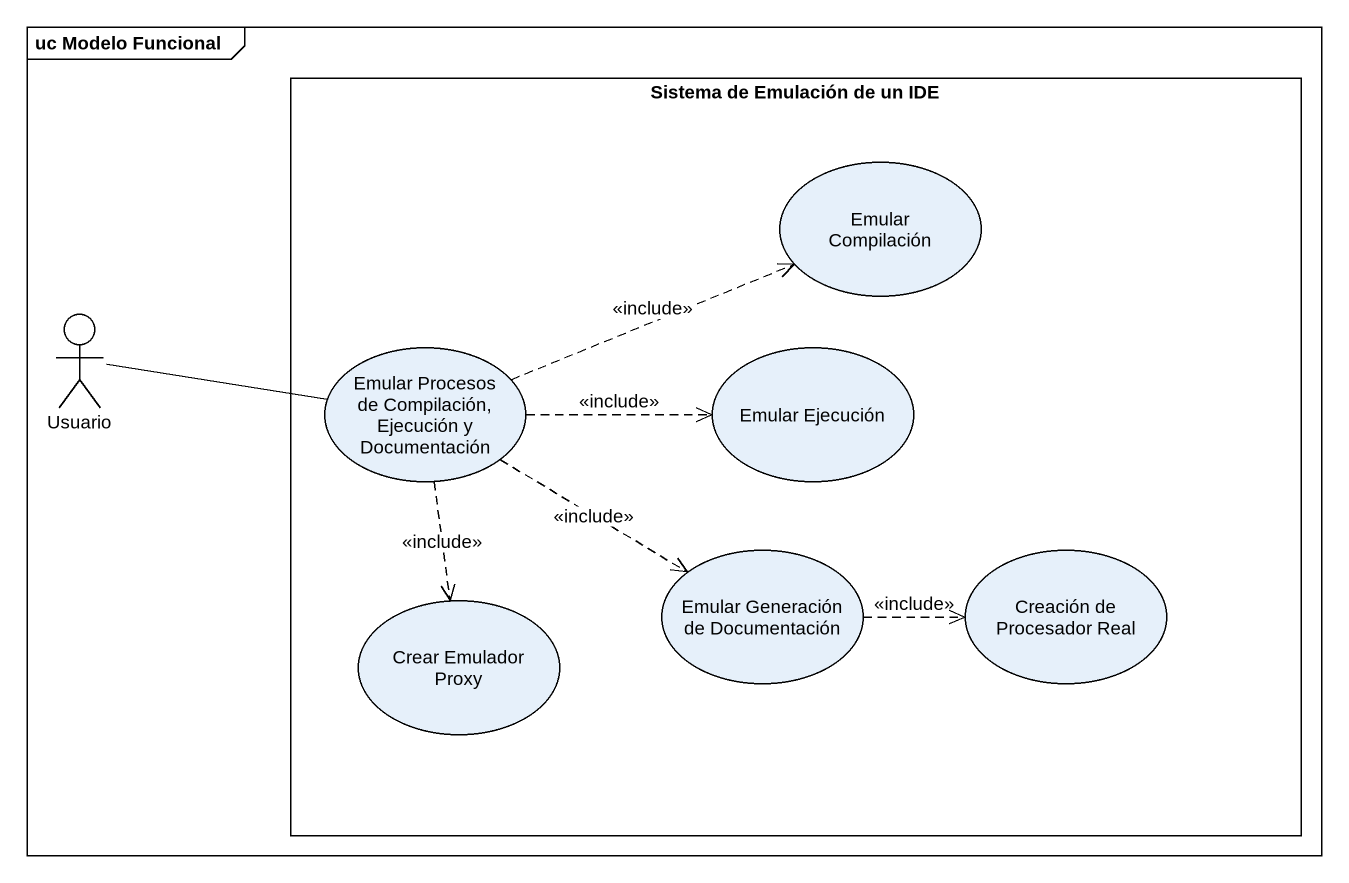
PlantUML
@startuml
mainframe uc Modelo Funcional
rectangle "Sistema de Emulación de un IDE" as Sistema_de_Emulación_de_un {
  usecase "Emular Compilación" as Emular_Compilación
  usecase "Emular Procesos de Compilación, Ejecución y Documentación" as Emular_Procesos_de
  usecase "Emular Ejecución" as Emular_Ejecución
  usecase "Crear Emulador Proxy" as Crear_Emulador_Proxy
  usecase "Emular Generación de Documentación" as Emular_Generación_de
  usecase "Creación de Procesador Real" as Creación_de_Procesador_Real
}
actor Usuario
Usuario -right- Emular_Procesos_de
Emular_Procesos_de .right.> Emular_Compilación : <<include>>
Emular_Procesos_de .right.> Emular_Ejecución : <<include>>
Emular_Procesos_de ..> Crear_Emulador_Proxy : <<include>>
Emular_Procesos_de ..> Emular_Generación_de : <<include>>
Emular_Generación_de .right.> Creación_de_Procesador_Real : <<include>>
@enduml
